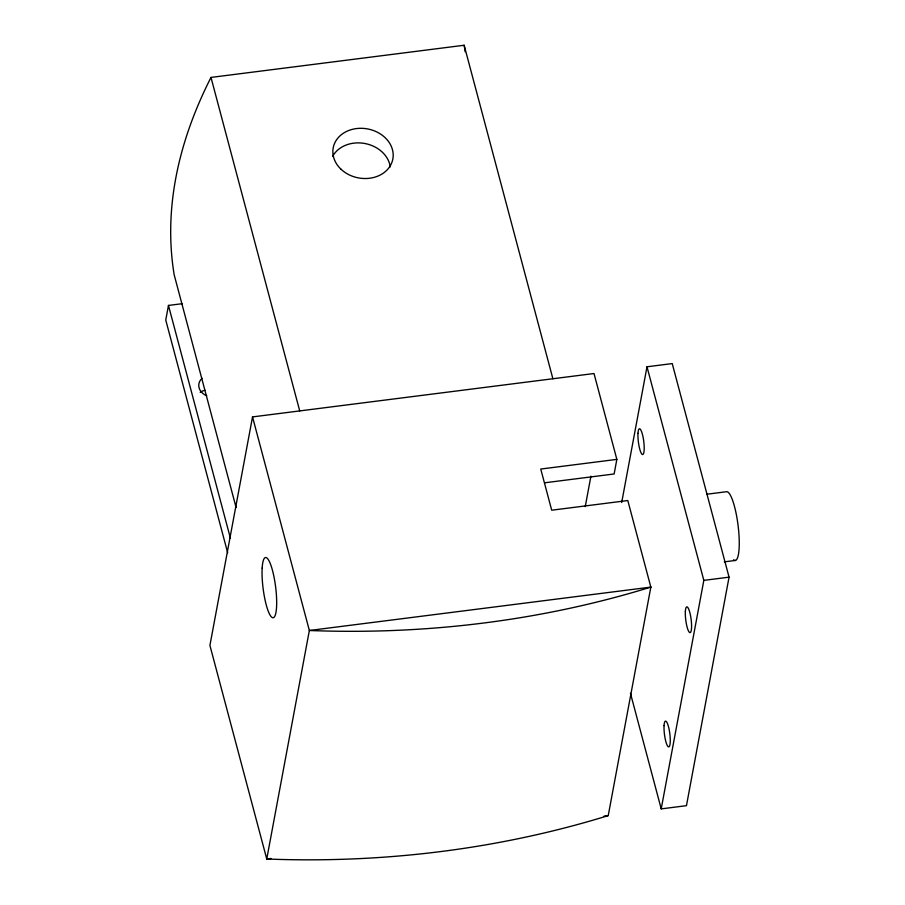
<?xml version="1.0" encoding="UTF-8"?>
<svg xmlns="http://www.w3.org/2000/svg" width="905" height="905" viewBox="0 0 905 905"><rect width="100%" height="100%" fill="white"/><g stroke="black" fill="none" stroke-linecap="round" stroke-linejoin="round"><path stroke-width="1.36" d="M182.459 303.661L168.466 305.438L165.751 320.031L227.687 552.797M252.529 416.911L209.915 645.423L266.749 859.003A901.64 740.46 10.6 0 0 608.228 815.609L650.842 587.107L627.799 500.533L551.699 510.205L540.749 469.05L616.848 459.378L594.008 373.527L252.529 416.911L309.352 630.491L266.749 859.003L270.946 858.472M585.241 506.642L590.92 476.188M616.848 459.378L614.133 473.971L544.957 482.761M621.69 502.513L646.996 366.785L672.234 363.584L729.057 577.164L686.454 805.676L661.216 808.878L630.446 693.241M661.216 808.878L703.83 580.376L646.996 366.785M236.115 507.581L174.179 274.815A901.64 479.13 -14.9 0 1 210.989 77.423L464.152 45.25L552.887 378.754M706.635 494.243L726.263 491.754A34.673 7.206 82.8 0 1 738.423 528.441A34.673 7.206 82.8 0 1 733.548 559.81M724.294 561.858L735.516 560.433M703.83 580.376L729.057 577.164M604.031 816.14L608.228 815.609M210.989 77.423L299.725 410.915M168.466 305.438L230.402 538.204M464.152 45.25A901.64 479.13 -14.9 0 1 465.136 51.743M332.61 156.429A30.34 24.91 10.6 0 1 364.681 143.465A30.34 24.91 10.6 0 1 390.27 166.871M206.77 395.779A12.998 10.679 10.6 0 1 202.12 378.347M200.197 392.318A12.998 10.679 10.6 0 1 205.039 390.27M650.842 587.107L309.352 630.491A901.64 740.46 10.6 0 0 650.842 587.107M340.834 169.065A30.34 24.91 10.6 0 0 391.831 162.583A30.34 24.91 10.6 0 0 356.423 128.578A30.34 24.91 10.6 0 0 340.834 169.065M262.167 568.069A30.34 6.301 82.8 0 0 271.794 617.255A30.34 6.301 82.8 0 0 274.147 577.65A30.34 6.301 82.8 0 0 262.167 568.069M637.98 433.269A12.998 2.704 82.8 0 0 642.109 454.344A12.998 2.704 82.8 0 0 643.116 437.364A12.998 2.704 82.8 0 0 637.98 433.269M685.368 611.361A12.998 2.704 82.8 0 0 689.497 632.437A12.998 2.704 82.8 0 0 690.504 615.468A12.998 2.704 82.8 0 0 685.368 611.361M664.055 725.618A12.998 2.704 82.8 0 0 668.184 746.693A12.998 2.704 82.8 0 0 669.191 729.724A12.998 2.704 82.8 0 0 664.055 725.618"/></g></svg>
